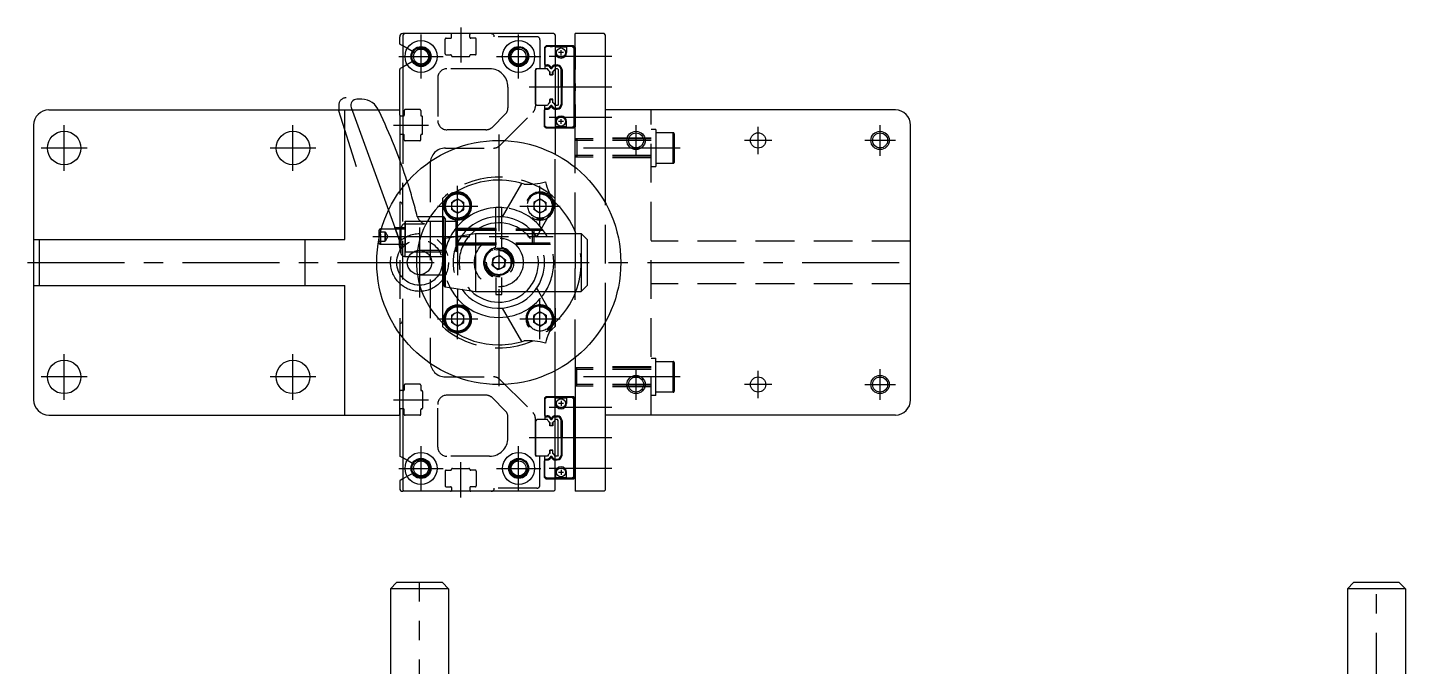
# Model space of a CAD drawing. Extents: x -30 to 517, y -19 to 533.
# Drawn here: x -2 to 449.7, y 323.5 to 532.9 of the extents above; entities that cross this region are included whole.
import ezdxf

# ---------------------------------------------------------------- set-up
doc = ezdxf.new("R2010")
doc.units = 0
for name, pattern in [('CENTER', [50.8, 31.75, -6.35, 6.35, -6.35]), ('DASHED', [19.05, 12.7, -6.35]), ('PHANTOM', [63.5, 31.75, -6.35, 6.35, -6.35, 6.35, -6.35])]:
    doc.linetypes.add(name, pattern=pattern)
doc.layers.get('0').update_dxf_attribs({"linetype": 'CONTINUOUS'})
doc.layers.add('CENTER', color=1, linetype='CENTER')

msp = doc.modelspace()

# ---------------------------------------------------------------- linework, layer by layer
at = {"color": 7, "linetype": 'CONTINUOUS'}
for p, q in [((120, 527.64), (120, 529.93)), ((121.5, 530.93), (121, 530.43)), ((121.5, 530.93), (121, 530.93)), ((121, 530.43), (121, 488.23)), ((170.5, 530.93), (121.5, 530.93)), ((170.5, 530.93), (171, 530.43)), ((171, 530.43), (171, 491.39)), ((177.5, 487.15), (177.5, 530.93)), ((185.5, 530.93), (177.5, 530.93)), ((187, 530.93), (185.5, 530.93)), ((187.5, 530.43), (187, 530.93)), ((187.5, 475.29), (187.5, 530.43)), ((121, 526.89), (120.15, 527.38)), ((177, 526.93), (171, 526.93)), ((176.7, 526.73), (171, 526.73)), ((171.1, 526.68), (171, 526.68)), ((171.1, 524.73), (171.1, 526.68)), ((174.7, 526.48), (171.1, 526.48)), ((173.7, 524.73), (172.1, 524.73)), ((172.9, 523.93), (172.9, 525.53)), ((174.7, 526.68), (174.7, 524.73)), ((176.6, 526.68), (174.7, 526.68)), ((177.1, 526.18), (176.6, 526.68)), ((177.2, 526.23), (176.7, 526.73)), ((177.5, 526.43), (177, 526.93)), ((177.1, 526.18), (177.1, 500.68)), ((177.2, 526.23), (177.2, 500.63)), ((177.5, 526.43), (177.5, 519.23)), ((121, 519.96), (120.15, 519.47)), ((171.01, 520.66), (171.63, 520.66)), ((171.01, 520.66), (171.01, 520.36)), ((171.01, 520.36), (171.63, 520.36)), ((171.63, 520.36), (171.63, 520.66)), ((120, 504.23), (120, 519.21)), ((171.7, 519.43), (171, 519.43)), ((172, 519.13), (171.7, 519.43)), ((172, 519.13), (172, 507.73)), ((172.93, 513.43), (172.93, 519.06)), ((172.93, 519.06), (173.23, 519.06)), ((173.23, 519.06), (173.23, 513.43)), ((177.25, 518.83), (177.5, 519.23)), ((177.25, 518.83), (177.25, 508.03)), ((177.5, 514.63), (177.25, 515.03)), ((172.93, 513.43), (172.93, 507.8)), ((173.23, 513.43), (172.93, 513.43)), ((173.23, 507.8), (173.23, 513.43)), ((177.5, 512.23), (177.25, 511.83)), ((177.5, 514.63), (177.5, 512.23)), ((104.12, 506.74), (116.37, 473.09)), ((107.58, 509.43), (106, 509.43)), ((171.7, 507.43), (171, 507.43)), ((171.01, 506.5), (171.63, 506.5)), ((171.01, 506.2), (171.01, 506.5)), ((171.01, 506.2), (171.63, 506.2)), ((171.63, 506.5), (171.63, 506.2)), ((172, 507.73), (171.7, 507.43)), ((172.93, 507.8), (173.23, 507.8)), ((177.25, 508.03), (177.5, 507.63)), ((177.5, 507.63), (177.5, 500.43)), ((5, 505.93), (102, 505.93)), ((102, 463.43), (102, 505.93)), ((102, 505.93), (104.42, 505.93)), ((113.04, 505.93), (120, 505.93)), ((120, 504.23), (120, 497.63)), ((121, 503.93), (120.3, 503.93)), ((171.1, 502.13), (171.1, 500.18)), ((173.7, 502.13), (172.1, 502.13)), ((172.9, 501.33), (172.9, 502.93)), ((174.7, 500.18), (174.7, 502.13)), ((282.5, 505.93), (187.5, 505.93)), ((0, 500.93), (0, 463.43)), ((120, 497.63), (120, 490.92)), ((121, 497.93), (120.3, 497.93)), ((171.1, 500.18), (171, 500.18)), ((176.7, 500.13), (171, 500.13)), ((177, 499.93), (171, 499.93)), ((174.7, 500.38), (171.1, 500.38)), ((176.6, 500.18), (174.7, 500.18)), ((177.1, 500.68), (176.6, 500.18)), ((177.2, 500.63), (176.7, 500.13)), ((177.5, 500.43), (177, 499.93)), ((287.5, 410.93), (287.5, 500.93)), ((159.97, 481.87), (153.63, 470.88)), ((134, 475.59), (134, 470.93)), ((134.76, 474.76), (134.41, 474.79)), ((136.98, 475.64), (136.94, 473.28)), ((136.98, 475.64), (139.04, 476.79)), ((139.04, 476.79), (141.06, 475.57)), ((141.02, 473.21), (141.06, 475.57)), ((171.23, 475.37), (165.49, 465.43)), ((171, 465.43), (171, 474.97)), ((134.5, 470.93), (130.05, 470.93)), ((134.76, 474.09), (134.41, 474.07)), ((134.5, 463.38), (134.5, 470.93)), ((134.5, 470.93), (135, 470.06)), ((135, 463.89), (135, 470.06)), ((138.96, 472.07), (136.94, 473.28)), ((138.96, 472.07), (141.02, 473.21)), ((151.5, 470.89), (151.5, 473.9)), ((153.5, 473.9), (151.5, 473.9)), ((153.5, 470.89), (153.5, 473.9)), ((113.2, 466.43), (113.2, 463.38)), ((113.7, 466.93), (114.04, 466.93)), ((113.7, 466.93), (113.7, 465.65)), ((134.92, 463.88), (144.83, 465.43)), ((135, 469.43), (138.5, 469.43)), ((138.5, 469.43), (139, 468.93)), ((138.5, 464.44), (138.5, 469.43)), ((139, 464.52), (139, 468.93)), ((144.83, 465.43), (144.83, 446.43)), ((144.83, 465.43), (179.5, 465.43)), ((179.5, 465.43), (179.5, 446.43)), ((179.5, 465.43), (181.5, 463.43)), ((0, 463.43), (0, 448.43)), ((0, 463.43), (1.83, 463.43)), ((1.83, 463.43), (88.98, 463.43)), ((1.83, 463.43), (1.83, 448.43)), ((88.98, 463.43), (102, 463.43)), ((88.98, 448.43), (88.98, 463.43)), ((134.5, 463.38), (134.5, 448.47)), ((134.92, 463.88), (134.92, 447.98)), ((181.5, 463.43), (181.5, 448.43)), ((126.5, 459.93), (134.5, 459.93)), ((126.5, 451.93), (134.5, 451.93)), ((134, 451.93), (134, 436.26)), ((0, 448.43), (0, 410.93)), ((0, 448.43), (1.83, 448.43)), ((1.83, 448.43), (88.98, 448.43)), ((88.98, 448.43), (102, 448.43)), ((102, 405.93), (102, 448.43)), ((134.92, 447.98), (144.83, 446.43)), ((139, 447.34), (139, 443.48)), ((179.5, 446.43), (181.5, 448.43)), ((144.83, 446.43), (179.5, 446.43)), ((165.49, 446.43), (171.23, 436.48)), ((136.98, 438.64), (136.94, 436.28)), ((136.98, 438.64), (139.04, 439.79)), ((139.04, 439.79), (141.06, 438.57)), ((141.02, 436.21), (141.06, 438.57)), ((153.63, 440.97), (159.97, 429.98)), ((134.76, 437.76), (134.41, 437.79)), ((134.76, 437.09), (134.41, 437.07)), ((138.96, 435.07), (136.94, 436.28)), ((138.96, 435.07), (141.02, 436.21)), ((187.5, 381.43), (187.5, 436.56)), ((120, 414.23), (120, 432.73)), ((121, 431.39), (121, 381.43)), ((177.5, 424.7), (177.5, 380.93)), ((171, 381.43), (171, 420.46)), ((120, 405.93), (120, 414.23)), ((121, 413.93), (120.3, 413.93)), ((177, 411.93), (171, 411.93)), ((176.7, 411.73), (171, 411.73)), ((171.1, 411.68), (171, 411.68)), ((171.1, 409.73), (171.1, 411.68)), ((174.7, 411.48), (171.1, 411.48)), ((174.7, 411.68), (174.7, 409.73)), ((176.6, 411.68), (174.7, 411.68)), ((177.1, 411.18), (176.6, 411.68)), ((177.2, 411.23), (176.7, 411.73)), ((177.5, 411.43), (177, 411.93)), ((177.1, 385.68), (177.1, 411.18)), ((177.2, 385.63), (177.2, 411.23)), ((177.5, 404.23), (177.5, 411.43)), ((120, 407.63), (120, 392.64)), ((121, 407.93), (120.3, 407.93)), ((173.7, 409.73), (172.1, 409.73)), ((172.9, 410.53), (172.9, 408.93)), ((187.5, 381.43), (187.5, 409)), ((5, 405.93), (102, 405.93)), ((102, 405.93), (120, 405.93)), ((171.7, 404.43), (171, 404.43)), ((171.01, 405.66), (171.63, 405.66)), ((171.01, 405.66), (171.01, 405.36)), ((171.01, 405.36), (171.63, 405.36)), ((171.63, 405.36), (171.63, 405.66)), ((172, 404.13), (171.7, 404.43)), ((172, 392.73), (172, 404.13)), ((172.93, 398.43), (172.93, 404.06)), ((172.93, 404.06), (173.23, 404.06)), ((173.23, 404.06), (173.23, 398.43)), ((177.25, 403.83), (177.5, 404.23)), ((177.25, 393.03), (177.25, 403.83)), ((282.5, 405.93), (187.5, 405.93)), ((172.93, 398.43), (172.93, 392.8)), ((173.23, 398.43), (172.93, 398.43)), ((173.23, 392.8), (173.23, 398.43)), ((177.5, 399.63), (177.25, 400.03)), ((177.5, 397.23), (177.5, 399.63)), ((177.5, 397.23), (177.25, 396.83)), ((177.25, 393.03), (177.5, 392.63)), ((121, 391.89), (120.15, 392.38)), ((171.7, 392.43), (171, 392.43)), ((171.01, 391.5), (171.63, 391.5)), ((171.01, 391.2), (171.01, 391.5)), ((171.01, 391.2), (171.63, 391.2)), ((171.63, 391.5), (171.63, 391.2)), ((172, 392.73), (171.7, 392.43)), ((172.93, 392.8), (173.23, 392.8)), ((177.5, 385.43), (177.5, 392.63)), ((120, 384.21), (120, 381.93)), ((121, 384.96), (120.15, 384.47)), ((171.1, 385.18), (171, 385.18)), ((176.7, 385.13), (171, 385.13)), ((177, 384.93), (171, 384.93)), ((171.1, 387.13), (171.1, 385.18)), ((174.7, 385.38), (171.1, 385.38)), ((173.7, 387.13), (172.1, 387.13)), ((172.9, 387.93), (172.9, 386.33)), ((174.7, 385.18), (174.7, 387.13)), ((176.6, 385.18), (174.7, 385.18)), ((177.1, 385.68), (176.6, 385.18)), ((177.2, 385.63), (176.7, 385.13)), ((177.5, 385.43), (177, 384.93)), ((121, 381.43), (121.5, 380.93)), ((121.5, 380.93), (121, 380.93)), ((170.5, 380.93), (121.5, 380.93)), ((171, 381.43), (170.5, 380.93)), ((185.5, 380.93), (177.5, 380.93)), ((187, 380.93), (177.5, 380.93)), ((187, 380.93), (185.5, 380.93)), ((187.5, 381.43), (187, 380.93)), ((187.5, 381.43), (187, 380.93))]:
    msp.add_line(p, q, dxfattribs=at)
at = {"color": 3, "linetype": 'DASHED'}
for p, q in [((136.7, 530.93), (121.5, 530.93)), ((134.9, 524.33), (134.9, 529.13)), ((135.2, 529.43), (136.7, 529.43)), ((137, 529.73), (137, 530.63)), ((143, 529.73), (143, 530.63)), ((150, 530.93), (143.3, 530.93)), ((144.8, 529.43), (143.3, 529.43)), ((145.1, 524.33), (145.1, 529.13)), ((165, 529.93), (151, 529.93)), ((166, 528.93), (166, 519.43)), ((124.37, 524.95), (121, 526.89)), ((135.2, 524.03), (136.7, 524.03)), ((144.8, 524.03), (143.3, 524.03)), ((168, 526.93), (167.5, 526.43)), ((167.5, 526.43), (167.5, 520.93)), ((168.1, 526.73), (167.6, 526.23)), ((168.1, 526.68), (167.6, 526.18)), ((167.6, 526.23), (167.6, 526.18)), ((167.6, 526.18), (167.6, 520.66)), ((171, 526.93), (168, 526.93)), ((169.3, 526.73), (168.1, 526.73)), ((171, 526.68), (168.1, 526.68)), ((169.3, 526.73), (169.3, 526.68)), ((169.3, 526.73), (170.1, 526.73)), ((170.1, 526.73), (170.1, 526.68)), ((171, 526.73), (170.1, 526.73)), ((124.37, 521.91), (121, 519.96)), ((137.3, 523.43), (142.7, 523.43)), ((167.5, 520.93), (167.6, 520.71)), ((167.6, 520.66), (168.39, 520.66)), ((167.6, 520.66), (167.6, 520.36)), ((167.6, 520.36), (168.39, 520.36)), ((167.6, 520.36), (167.6, 519.43)), ((168.39, 520.66), (168.39, 520.36)), ((169.52, 520.01), (169.26, 519.86)), ((169.26, 519.86), (169.35, 519.7)), ((169.61, 519.85), (169.35, 519.7)), ((169.52, 520.01), (169.61, 519.85)), ((169.62, 519.84), (169.61, 519.85)), ((169.61, 519.85), (169.61, 519.85)), ((169.61, 519.85), (169.62, 519.84)), ((169.88, 520.01), (169.79, 519.85)), ((169.79, 519.85), (169.79, 519.85)), ((169.79, 519.85), (170.05, 519.7)), ((169.88, 520.01), (170.14, 519.86)), ((170.05, 519.7), (170.14, 519.86)), ((132.5, 516.43), (132.5, 502.43)), ((149.5, 519.43), (135.5, 519.43)), ((165, 519.43), (164.5, 518.93)), ((164.5, 519.13), (164.5, 507.17)), ((164.5, 507.93), (164.5, 518.93)), ((166, 519.43), (164.8, 519.43)), ((168.44, 519.43), (165, 519.43)), ((168.65, 519.06), (168.44, 519.43)), ((169.2, 517.43), (169.2, 518.54)), ((169.2, 518.46), (169.25, 518.44)), ((170.2, 517.43), (169.2, 517.43)), ((169.25, 518.44), (169.25, 517.48)), ((169.25, 517.48), (170.15, 517.48)), ((170.2, 518.46), (170.15, 518.44)), ((170.15, 517.48), (170.15, 518.44)), ((170.2, 518.54), (170.2, 517.43)), ((170.96, 519.43), (170.75, 519.06)), ((171, 519.43), (170.96, 519.43)), ((155.5, 513.43), (155.5, 506.66)), ((126.6, 506.03), (121.8, 506.03)), ((165, 507.43), (164.5, 507.93)), ((168.44, 507.43), (165, 507.43)), ((167.5, 505.93), (167.6, 506.15)), ((167.6, 506.5), (167.6, 507.43)), ((167.6, 506.2), (167.6, 506.5)), ((167.6, 506.5), (168.39, 506.5)), ((167.6, 500.68), (167.6, 506.2)), ((167.6, 506.2), (168.39, 506.2)), ((168.39, 506.2), (168.39, 506.5)), ((168.65, 507.8), (168.44, 507.43)), ((169.2, 509.43), (169.2, 508.32)), ((170.2, 509.43), (169.2, 509.43)), ((169.2, 508.39), (169.25, 508.42)), ((169.25, 508.42), (169.25, 509.38)), ((169.25, 509.38), (170.15, 509.38)), ((169.26, 507), (169.35, 507.16)), ((169.52, 506.85), (169.26, 507)), ((169.61, 507.01), (169.35, 507.16)), ((169.52, 506.85), (169.61, 507)), ((169.62, 507.01), (169.61, 507.01)), ((169.61, 507.01), (169.61, 507)), ((169.61, 507), (169.62, 507.01)), ((169.79, 507.01), (170.05, 507.16)), ((169.79, 507.01), (169.79, 507.01)), ((169.88, 506.85), (169.79, 507.01)), ((169.88, 506.85), (170.14, 507)), ((170.05, 507.16), (170.14, 507)), ((170.15, 509.38), (170.15, 508.42)), ((170.2, 508.39), (170.15, 508.42)), ((170.2, 508.32), (170.2, 509.43)), ((170.96, 507.43), (170.75, 507.8)), ((171, 507.43), (170.96, 507.43)), ((104.42, 505.93), (113.04, 505.93)), ((121.2, 503.93), (121, 503.93)), ((121.5, 505.73), (121.5, 504.23)), ((126.9, 505.73), (126.9, 504.23)), ((127.5, 498.23), (127.5, 503.63)), ((154.62, 504.53), (150.39, 500.31)), ((152.88, 494.31), (163.62, 505.05)), ((167.5, 500.43), (167.5, 505.93)), ((202.5, 405.93), (202.5, 505.93)), ((121.2, 497.93), (121, 497.93)), ((121.5, 496.13), (121.5, 497.63)), ((126.9, 496.13), (126.9, 497.63)), ((148.27, 499.43), (135.5, 499.43)), ((168, 499.93), (167.5, 500.43)), ((168.1, 500.18), (167.6, 500.68)), ((167.6, 500.63), (167.6, 500.68)), ((168.1, 500.13), (167.6, 500.63)), ((171, 499.93), (168, 499.93)), ((171, 500.18), (168.1, 500.18)), ((169.3, 500.13), (168.1, 500.13)), ((169.3, 500.13), (169.3, 500.18)), ((169.3, 500.13), (170.1, 500.13)), ((170.1, 500.13), (170.1, 500.18)), ((171, 500.13), (170.1, 500.13)), ((204, 499.54), (202.5, 499.54)), ((204, 499.54), (204, 487.34)), ((209.7, 498.44), (204, 498.44)), ((209.7, 493.89), (209.7, 498.44)), ((210, 498.14), (210, 493.86)), ((126.6, 495.83), (121.8, 495.83)), ((135, 493.43), (150.76, 493.43)), ((202.5, 496.43), (177.5, 496.43)), ((177.5, 495.89), (178.04, 496.43)), ((202.5, 495.89), (177.5, 495.89)), ((178.04, 496.43), (178.04, 490.43)), ((202.5, 496.68), (187.5, 496.68)), ((209.7, 488.44), (209.7, 493.89)), ((210, 493.86), (210, 488.74)), ((120, 490.92), (120, 475.77)), ((121, 431.27), (121, 488.23)), ((130, 488.43), (130, 423.43)), ((171, 477.06), (171, 491.51)), ((202.5, 490.97), (177.5, 490.97)), ((178.04, 490.43), (177.5, 490.97)), ((202.5, 490.43), (177.5, 490.43)), ((202.5, 490.18), (187.5, 490.18)), ((204, 488.44), (209.7, 488.44)), ((177.5, 466.13), (177.5, 487.03)), ((202.5, 487.34), (204, 487.34)), ((120, 475.77), (120, 432.61)), ((134, 476.95), (134, 475.59)), ((163.98, 475.64), (163.94, 473.28)), ((166.04, 476.79), (163.98, 475.64)), ((166.04, 476.79), (168.06, 475.57)), ((168.02, 473.21), (168.06, 475.57)), ((170.24, 474.76), (170.59, 474.79)), ((170.24, 474.64), (170.59, 474.67)), ((171, 474.97), (171, 476.95)), ((171, 476.26), (171, 476.95)), ((187.5, 436.56), (187.5, 475.29)), ((116.37, 473.09), (120.38, 462.07)), ((130.05, 470.93), (125.8, 470.93)), ((134, 470.93), (134, 459.93)), ((151.5, 460.83), (151.5, 470.89)), ((153.5, 460.83), (153.5, 470.89)), ((165.96, 472.07), (163.94, 473.28)), ((168.02, 473.21), (165.96, 472.07)), ((113.2, 465.93), (115.2, 465.93)), ((113.2, 465.93), (115.2, 465.93)), ((113.7, 464.43), (113.7, 465.65)), ((114.04, 466.93), (121.84, 466.93)), ((115.2, 465.18), (115.2, 465.93)), ((115.2, 465.18), (115.2, 465.93)), ((115.2, 465.18), (115.2, 465.93)), ((115.2, 465.93), (115.2, 465.18)), ((115.2, 465.93), (116.07, 464.43)), ((118.43, 467.43), (121.84, 467.43)), ((119.88, 463.45), (118.43, 467.42)), ((120.38, 466.78), (120.38, 458.95)), ((121.64, 468.58), (121.64, 457.97)), ((121.64, 468.58), (128.14, 468.58)), ((121.64, 468.58), (128.14, 468.58)), ((121.84, 469.43), (121.84, 459.43)), ((121.84, 459.43), (121.84, 469.43)), ((121.84, 469.43), (135, 469.43)), ((121.84, 461.43), (121.84, 467.43)), ((121.84, 461.93), (121.84, 466.93)), ((139, 467.18), (151.5, 467.18)), ((139, 466.93), (166.75, 466.93)), ((139, 466.49), (167.07, 466.49)), ((163.51, 461.93), (163.51, 466.93)), ((163.51, 466.93), (163.94, 466.49)), ((163.94, 466.49), (163.94, 462.36)), ((165.49, 465.43), (164.89, 464.38)), ((171, 453.93), (171, 465.43)), ((177.5, 466.13), (177.5, 453.93)), ((113.2, 464.43), (115.2, 464.43)), ((113.2, 464.43), (115.2, 464.43)), ((113.2, 463.38), (113.2, 462.93)), ((113.2, 462.93), (113.2, 462.43)), ((113.2, 462.93), (115.2, 462.93)), ((113.2, 462.93), (115.2, 462.93)), ((113.7, 465.26), (113.7, 461.93)), ((113.7, 461.93), (121.84, 461.93)), ((115.2, 464.43), (115.2, 465.18)), ((115.2, 463.68), (115.2, 465.18)), ((115.2, 465.18), (115.2, 463.68)), ((115.2, 465.18), (115.2, 464.43)), ((115.2, 463.68), (115.2, 464.43)), ((115.2, 464.43), (115.2, 463.68)), ((116.07, 464.43), (115.2, 462.93)), ((115.2, 463.68), (115.2, 462.93)), ((115.2, 462.93), (115.2, 463.68)), ((115.2, 462.93), (115.2, 463.68)), ((115.2, 463.68), (115.2, 462.93)), ((119.88, 463.45), (120.38, 462.07)), ((120.38, 462.07), (119.88, 463.45)), ((119.88, 463.45), (119.88, 461.43)), ((119.88, 461.43), (121.84, 461.43)), ((134.5, 457.93), (134.5, 463.38)), ((135, 458.79), (135, 463.89)), ((138.5, 459.43), (138.5, 464.44)), ((139, 464.52), (139, 447.34)), ((139, 462.46), (139, 464.52)), ((139, 459.97), (139, 462.46)), ((139, 462.36), (169.31, 462.36)), ((139, 461.93), (169.47, 461.93)), ((139, 461.68), (151.5, 461.68)), ((163.52, 461.93), (163.94, 462.36)), ((287.5, 462.93), (202.5, 462.93)), ((121.64, 457.93), (134.5, 457.93)), ((121.84, 459.43), (138.5, 459.43)), ((134, 459.93), (134, 451.93)), ((134.5, 457.93), (135, 458.79)), ((138.5, 459.43), (139, 459.93)), ((150.32, 455.03), (150.63, 457.36)), ((150.57, 459.72), (150.42, 460.03)), ((152.81, 458.26), (150.63, 457.36)), ((151.19, 459.97), (151.08, 460.3)), ((152.81, 458.26), (154.68, 456.83)), ((154.68, 456.83), (154.37, 454.49)), ((150.32, 455.03), (152.19, 453.59)), ((152.19, 453.59), (154.37, 454.49)), ((171, 440.93), (171, 453.93)), ((177.5, 424.58), (177.5, 453.93)), ((151.5, 451.03), (151.5, 445.43)), ((153.5, 445.43), (153.5, 451.03)), ((164.89, 447.47), (165.49, 446.43)), ((287.5, 448.93), (202.5, 448.93)), ((151.5, 445.43), (153.5, 445.43)), ((165.96, 439.79), (163.94, 438.57)), ((163.98, 436.21), (163.94, 438.57)), ((168.02, 438.64), (165.96, 439.79)), ((168.02, 438.64), (168.06, 436.28)), ((171, 420.46), (171, 440.93)), ((171, 440.93), (171, 434.91)), ((171, 434.91), (171, 440.93)), ((134, 436.26), (134, 434.91)), ((166.04, 435.07), (163.98, 436.21)), ((166.04, 435.07), (168.06, 436.28)), ((170.24, 437.22), (170.59, 437.19)), ((170.24, 437.09), (170.59, 437.07)), ((171, 435.59), (171, 434.91)), ((202.5, 421.43), (177.5, 421.43)), ((178.04, 421.43), (177.5, 420.89)), ((202.5, 420.89), (177.5, 420.89)), ((178.04, 415.43), (178.04, 421.43)), ((202.5, 421.68), (187.5, 421.68)), ((202.5, 424.53), (204, 424.53)), ((204, 412.33), (204, 424.53)), ((204, 423.43), (209.7, 423.43)), ((209.7, 413.43), (209.7, 423.43)), ((210, 423.13), (210, 413.73)), ((121.5, 415.73), (121.5, 414.23)), ((126.6, 416.03), (121.8, 416.03)), ((126.9, 415.73), (126.9, 414.23)), ((135, 418.43), (150.76, 418.43)), ((152.88, 417.55), (163.62, 406.81)), ((202.5, 415.97), (177.5, 415.97)), ((177.5, 415.97), (178.04, 415.43)), ((121.2, 413.93), (121, 413.93)), ((127.5, 413.63), (127.5, 408.23)), ((148.27, 412.43), (135.5, 412.43)), ((154.62, 407.32), (150.39, 411.55)), ((168, 411.93), (167.5, 411.43)), ((167.5, 411.43), (167.5, 405.93)), ((168.1, 411.73), (167.6, 411.23)), ((168.1, 411.68), (167.6, 411.18)), ((167.6, 411.23), (167.6, 411.18)), ((167.6, 411.18), (167.6, 405.66)), ((171, 411.93), (168, 411.93)), ((169.3, 411.73), (168.1, 411.73)), ((171, 411.68), (168.1, 411.68)), ((169.3, 411.73), (169.3, 411.68)), ((169.3, 411.73), (170.1, 411.73)), ((170.1, 411.73), (170.1, 411.68)), ((171, 411.73), (170.1, 411.73)), ((202.5, 415.43), (177.5, 415.43)), ((202.5, 415.18), (187.5, 415.18)), ((204, 412.33), (202.5, 412.33)), ((209.7, 413.43), (204, 413.43)), ((121.2, 407.93), (121, 407.93)), ((121.5, 406.13), (121.5, 407.63)), ((126.9, 406.13), (126.9, 407.63)), ((132.5, 395.43), (132.5, 409.43)), ((126.6, 405.83), (121.8, 405.83)), ((155.5, 398.43), (155.5, 405.2)), ((164.5, 392.73), (164.5, 404.68)), ((165, 404.43), (164.5, 403.93)), ((164.5, 403.93), (164.5, 392.93)), ((168.44, 404.43), (165, 404.43)), ((167.5, 405.93), (167.6, 405.71)), ((167.6, 405.66), (167.6, 405.36)), ((167.6, 405.66), (168.39, 405.66)), ((167.6, 405.36), (168.39, 405.36)), ((167.6, 405.36), (167.6, 404.43)), ((168.39, 405.66), (168.39, 405.36)), ((168.65, 404.06), (168.44, 404.43)), ((169.2, 402.43), (169.2, 403.54)), ((169.2, 403.46), (169.25, 403.44)), ((170.2, 402.43), (169.2, 402.43)), ((169.25, 403.44), (169.25, 402.48)), ((169.25, 402.48), (170.15, 402.48)), ((169.52, 405.01), (169.26, 404.86)), ((169.26, 404.86), (169.35, 404.7)), ((169.61, 404.85), (169.35, 404.7)), ((169.52, 405.01), (169.61, 404.85)), ((169.62, 404.84), (169.61, 404.85)), ((169.61, 404.85), (169.61, 404.85)), ((169.61, 404.85), (169.62, 404.84)), ((169.88, 405.01), (169.79, 404.85)), ((169.79, 404.85), (169.79, 404.85)), ((169.79, 404.85), (170.05, 404.7)), ((169.88, 405.01), (170.14, 404.86)), ((170.05, 404.7), (170.14, 404.86)), ((170.2, 403.46), (170.15, 403.44)), ((170.15, 402.48), (170.15, 403.44)), ((170.2, 403.54), (170.2, 402.43)), ((170.96, 404.43), (170.75, 404.06)), ((171, 404.43), (170.96, 404.43)), ((169.2, 394.43), (169.2, 393.32)), ((170.2, 394.43), (169.2, 394.43)), ((169.2, 393.39), (169.25, 393.42)), ((169.25, 393.42), (169.25, 394.38)), ((169.25, 394.38), (170.15, 394.38)), ((170.15, 394.38), (170.15, 393.42)), ((170.2, 393.39), (170.15, 393.42)), ((170.2, 393.32), (170.2, 394.43)), ((124.37, 389.95), (121, 391.89)), ((149.5, 392.43), (135.5, 392.43)), ((165, 392.43), (164.5, 392.93)), ((166, 392.43), (164.8, 392.43)), ((168.44, 392.43), (165, 392.43)), ((166, 382.93), (166, 392.43)), ((167.5, 390.93), (167.6, 391.15)), ((167.5, 385.43), (167.5, 390.93)), ((167.6, 391.5), (167.6, 392.43)), ((167.6, 391.5), (168.39, 391.5)), ((167.6, 391.2), (167.6, 391.5)), ((167.6, 385.68), (167.6, 391.2)), ((167.6, 391.2), (168.39, 391.2)), ((168.39, 391.2), (168.39, 391.5)), ((168.65, 392.8), (168.44, 392.43)), ((169.26, 392), (169.35, 392.16)), ((169.52, 391.85), (169.26, 392)), ((169.61, 392.01), (169.35, 392.16)), ((169.52, 391.85), (169.61, 392)), ((169.62, 392.01), (169.61, 392.01)), ((169.61, 392.01), (169.61, 392)), ((169.61, 392), (169.62, 392.01)), ((169.79, 392.01), (170.05, 392.16)), ((169.79, 392.01), (169.79, 392.01)), ((169.88, 391.85), (169.79, 392.01)), ((169.88, 391.85), (170.14, 392)), ((170.05, 392.16), (170.14, 392)), ((170.96, 392.43), (170.75, 392.8)), ((171, 392.43), (170.96, 392.43)), ((124.37, 386.91), (121, 384.96)), ((134.9, 387.53), (134.9, 382.73)), ((135.2, 387.83), (136.7, 387.83)), ((137.3, 388.43), (142.7, 388.43)), ((144.8, 387.83), (143.3, 387.83)), ((145.1, 387.53), (145.1, 382.73)), ((168, 384.93), (167.5, 385.43)), ((168.1, 385.18), (167.6, 385.68)), ((167.6, 385.63), (167.6, 385.68)), ((168.1, 385.13), (167.6, 385.63)), ((171, 384.93), (168, 384.93)), ((171, 385.18), (168.1, 385.18)), ((169.3, 385.13), (168.1, 385.13)), ((169.3, 385.13), (169.3, 385.18)), ((169.3, 385.13), (170.1, 385.13)), ((170.1, 385.13), (170.1, 385.18)), ((171, 385.13), (170.1, 385.13)), ((136.7, 380.93), (121.5, 380.93)), ((135.2, 382.43), (136.7, 382.43)), ((137, 382.13), (137, 381.23)), ((143, 382.13), (143, 381.23)), ((144.8, 382.43), (143.3, 382.43)), ((150, 380.93), (143.3, 380.93)), ((165, 381.93), (151, 381.93))]:
    msp.add_line(p, q, dxfattribs=at)
at = {"color": 3, "linetype": 'PHANTOM'}
for p, q in [((100, 507.43), (100, 505.67)), ((105.81, 487.32), (100, 505.67)), ((126.5, 294), (126.5, 353)), ((119, 351), (117, 349)), ((136, 349), (117, 349)), ((117, 349), (117, 315.79)), ((134, 351), (119, 351)), ((134, 351), (136, 349)), ((136, 349), (136, 315.79)), ((432.73, 351), (430.73, 349)), ((449.73, 349), (430.73, 349)), ((430.73, 349), (430.73, 315.79)), ((447.73, 351), (432.73, 351)), ((447.73, 351), (449.73, 349)), ((449.73, 349), (449.73, 315.79))]:
    msp.add_line(p, q, dxfattribs=at)
at = {"color": 7, "linetype": 'CONTINUOUS'}
for centre, radius in [((127, 523.43), 5.25), ((159, 523.43), 5.25), ((127, 523.43), 3.3), ((127, 523.43), 2.46), ((159, 523.43), 3.3), ((159, 523.43), 2.46), ((172.9, 524.73), 1.5), ((172.9, 502.13), 1.5), ((10, 493.43), 5.5), ((85, 493.43), 5.5), ((197.5, 495.93), 2.46), ((237.5, 495.93), 2.5), ((277.5, 495.93), 2.46), ((152.5, 455.93), 40), ((139, 474.43), 4), ((126.5, 455.93), 4), ((139, 437.43), 4), ((10, 418.43), 5.5), ((85, 418.43), 5.5), ((197.5, 415.93), 2.46), ((237.5, 415.93), 2.5), ((277.5, 415.93), 2.46), ((172.9, 409.73), 1.5), ((127, 388.43), 5.25), ((159, 388.43), 5.25), ((127, 388.43), 3.3), ((127, 388.43), 2.46), ((159, 388.43), 3.3), ((159, 388.43), 2.46), ((172.9, 387.13), 1.5)]:
    msp.add_circle(centre, radius, dxfattribs=at)
at = {"color": 3, "linetype": 'CONTINUOUS'}
for centre in [(127, 523.43), (159, 523.43), (197.5, 495.93), (277.5, 495.93), (197.5, 415.93), (277.5, 415.93), (127, 388.43), (159, 388.43)]:
    msp.add_circle(centre, 3, dxfattribs=at)
at = {"color": 3, "linetype": 'DASHED'}
for centre, radius in [((159, 523.43), 2.75), ((166, 474.43), 4), ((152.5, 455.93), 8), ((152.5, 455.93), 4.25), ((152.5, 455.93), 4), ((166, 437.43), 4), ((159, 388.43), 2.75)]:
    msp.add_circle(centre, radius, dxfattribs=at)
at = {"color": 3, "linetype": 'PHANTOM'}
for radius in [9.47, 7.47]:
    msp.add_circle((126.5, 455.93), radius, dxfattribs=at)
at = {"color": 7, "linetype": 'CONTINUOUS'}
for centre, radius, start, end in [((121, 529.93), 1, 90, 180), ((120.3, 527.64), 0.3, 180, 240), ((172.9, 524.73), 1.8, 180, 0), ((171.01, 519.36), 1.3, 90, 90.2346), ((171.01, 519.36), 1, 90, 90.3049), ((171.63, 519.06), 1.6, 0.0008, 89.9992), ((171.63, 519.06), 1.3, 0, 90), ((120.3, 519.21), 0.3, 120, 180), ((106, 507.43), 2, 90, 200), ((107.58, 503.43), 6, 20, 90), ((171.01, 507.5), 1, 269.6951, 270), ((171.01, 507.5), 1.3, 269.7654, 270), ((171.63, 507.8), 1.3, 270, 0), ((171.63, 507.8), 1.6, 270.0008, 359.9992), ((5, 500.93), 5, 90, 180), ((-48.76, 426.98), 180, 17.9285, 25.8569), ((120.3, 504.23), 0.3, 180, 270), ((172.9, 502.13), 1.8, 0, 180), ((282.5, 500.93), 5, 0, 90), ((120.3, 497.63), 0.3, 90, 180), ((152.5, 455.93), 27, 72.0545, 171.6172), ((139, 474.43), 4.6, 155.6427, 96.596), ((162.1, 502.15), 20.57, 266.4435, 286.0069), ((188, 487.46), 20.87, 194.1186, 213.3829), ((139, 474.43), 4.25, 179.0338, 109.4003), ((139, 474.43), 4.25, 142.8384, 179.0338), ((139, 474.43), 2.04, 119.0338, 179.0338), ((139, 474.43), 2.04, 179.0338, 239.0338), ((139, 474.43), 2.04, 59.0338, 119.0338), ((139, 474.43), 2.04, 299.0338, 359.0338), ((139, 474.43), 2.04, 359.0338, 59.0338), ((152.5, 455.93), 27, 20.6006, 47.9613), ((139, 474.43), 2.04, 239.0338, 299.0338), ((152.5, 455.93), 18, 81.1684, 138.5904), ((152.5, 455.93), 15, 39.3012, 144.0759), ((166, 474.43), 4.6, 301.9231, 358.0769), ((166, 474.43), 4.25, 312.7419, 347.2581), ((113.7, 466.43), 0.5, 90, 180), ((152.5, 455.93), 13, 46.9581, 134.477), ((152.5, 455.93), 18, 31.8554, 38.8316), ((135, 463.38), 0.5, 98.885, 180), ((152.5, 455.93), 27, 188.3828, 200.4824), ((135, 448.47), 0.5, 180, 261.115), ((152.5, 455.93), 18, 207.0757, 278.8316), ((152.5, 455.93), 27, 200.4824, 270), ((152.5, 455.93), 15, 215.9241, 320.6988), ((152.5, 455.93), 13, 225.523, 313.0419), ((152.5, 455.93), 18, 321.6069, 328.1446), ((152.5, 455.93), 27, 312.0501, 339.3994), ((139, 437.43), 4.6, 263.404, 204.3573), ((139, 437.43), 4.25, 250.5997, 179.0338), ((139, 437.43), 2.04, 119.0338, 179.0338), ((139, 437.43), 2.04, 59.0338, 119.0338), ((139, 437.43), 2.04, 359.0338, 59.0338), ((166, 437.43), 4.6, 1.9231, 58.0769), ((166, 437.43), 4.25, 12.7419, 47.2581), ((139, 437.43), 4.25, 179.0338, 217.1616), ((139, 437.43), 2.04, 179.0338, 239.0338), ((139, 437.43), 2.04, 239.0338, 299.0338), ((139, 437.43), 2.04, 299.0338, 359.0338), ((187.85, 424.46), 20.7, 146.5143, 165.9496), ((152.5, 455.93), 27, 270, 287.9696), ((162.19, 410.66), 19.63, 73.4963, 93.9733), ((120.3, 414.23), 0.3, 180, 270), ((5, 410.93), 5, 180, 270), ((120.3, 407.63), 0.3, 90, 180), ((172.9, 409.73), 1.8, 180, 0), ((282.5, 410.93), 5, 270, 0), ((171.01, 404.36), 1.3, 90, 90.2346), ((171.01, 404.36), 1, 90, 90.3049), ((171.63, 404.06), 1.6, 0.0008, 89.9992), ((171.63, 404.06), 1.3, 0, 90), ((120.3, 392.64), 0.3, 180, 240), ((171.01, 392.5), 1, 269.6951, 270), ((171.01, 392.5), 1.3, 269.7654, 270), ((172.9, 387.13), 1.8, 0, 180), ((171.63, 392.8), 1.6, 270.0008, 359.9992), ((171.63, 392.8), 1.3, 270, 0), ((120.3, 384.21), 0.3, 120, 180), ((121, 381.93), 1, 180, 270)]:
    msp.add_arc(centre, radius, start, end, dxfattribs=at)
at = {"color": 3, "linetype": 'DASHED'}
for centre, radius, start, end in [((135.2, 529.13), 0.3, 90, 180), ((136.7, 530.63), 0.3, 0, 90), ((136.7, 529.73), 0.3, 270, 0), ((143.3, 530.63), 0.3, 90, 180), ((143.3, 529.73), 0.3, 180, 270), ((144.8, 529.13), 0.3, 0, 90), ((150, 529.93), 1, 0, 90), ((165, 528.93), 1, 0, 90), ((124.52, 525.2), 0.3, 240, 324.3552), ((127, 523.43), 2.75, 215.6448, 144.3552), ((135.2, 524.33), 0.3, 180, 270), ((136.7, 523.73), 0.3, 0, 90), ((143.3, 523.73), 0.3, 90, 180), ((144.8, 524.33), 0.3, 270, 0), ((124.52, 521.65), 0.3, 35.6448, 120), ((137.3, 523.73), 0.3, 180, 270), ((142.7, 523.73), 0.3, 270, 0), ((168.39, 519.36), 1.3, 30, 90), ((168.39, 519.36), 1, 30, 90), ((169.7, 519.9), 0.4, 210, 330), ((171.01, 519.36), 1.3, 90.2346, 150), ((171.01, 519.36), 1, 90.3049, 150), ((135.5, 516.43), 3, 90, 180), ((149.5, 513.43), 6, 0, 90), ((164.8, 519.13), 0.3, 90, 180), ((169.79, 519.72), 1.32, 210, 243.402), ((169.61, 519.72), 1.32, 296.598, 330), ((121.8, 505.73), 0.3, 90, 180), ((126.6, 505.73), 0.3, 0, 90), ((152.5, 506.66), 3, 315, 0), ((161.5, 507.17), 3, 315, 0), ((168.39, 507.5), 1, 270, 330), ((168.39, 507.5), 1.3, 270, 330), ((169.79, 507.14), 1.32, 116.598, 150), ((169.7, 506.96), 0.4, 30, 150), ((171.01, 507.5), 1.3, 210, 269.7654), ((171.01, 507.5), 1, 210, 269.6951), ((169.61, 507.14), 1.32, 30, 63.402), ((121.2, 504.23), 0.3, 270, 0), ((127.2, 504.23), 0.3, 180, 270), ((127.2, 503.63), 0.3, 0, 90), ((135.5, 502.43), 3, 180, 270), ((121.2, 497.63), 0.3, 0, 90), ((127.2, 497.63), 0.3, 90, 180), ((127.2, 498.23), 0.3, 270, 0), ((148.27, 502.43), 3, 270, 315), ((209.7, 498.14), 0.3, 0, 90), ((121.8, 496.13), 0.3, 180, 270), ((126.6, 496.13), 0.3, 270, 0), ((135, 488.43), 5, 90, 180), ((150.76, 496.43), 3, 270, 315), ((209.7, 488.74), 0.3, 270, 0), ((152.5, 455.93), 28, 48.6456, 131.3544), ((152.5, 455.93), 28, 48.6456, 131.3544), ((-48.76, 426.98), 180, 14.1431, 17.9285), ((139, 474.43), 4.6, 96.596, 155.6427), ((166, 474.43), 4.6, 358.0769, 301.9231), ((119.7, 474.51), 1.3, 0, 76.6576), ((139, 474.43), 4.25, 109.4003, 142.8384), ((166, 474.43), 4.25, 359.0338, 289.4003), ((166, 474.43), 2.04, 119.0338, 179.0338), ((166, 474.43), 2.04, 179.0338, 239.0338), ((166, 474.43), 2.04, 59.0338, 119.0338), ((166, 474.43), 2.04, 299.0338, 359.0338), ((166, 474.43), 2.04, 359.0338, 59.0338), ((166, 474.43), 4.25, 347.2581, 359.0338), ((129.54, 472.33), 4, 200, 249.5), ((129.54, 472.33), 4, 200, 249.5), ((129.54, 472.33), 4, 200.4815, 249.4941), ((152.5, 455.93), 18, 38.8316, 81.1684), ((166, 474.43), 2.04, 239.0338, 299.0338), ((141.64, 464.43), 21.39, 173.6791, 186.3201), ((141.64, 464.43), 21.39, 173.6791, 186.3201), ((123.03, 466.64), 2.66, 146.9732, 176.9739), ((121.69, 467.54), 1.04, 92.8793, 148.133), ((152.5, 455.93), 18, 138.5904, 207.0757), ((152.5, 455.93), 13, 313.0419, 46.9581), ((152.5, 455.93), 15, 320.6988, 39.3012), ((152.5, 455.93), 18, 328.1446, 31.8554), ((152.5, 455.93), 27, 339.3994, 20.6006), ((113.7, 462.43), 0.5, 180, 270), ((141.64, 464.43), 21.97, 187.848, 194.5701), ((152.5, 455.93), 15, 144.0759, 215.9241), ((152.5, 455.93), 13, 134.477, 225.523), ((152.5, 455.93), 5, 101.537, 78.463), ((121.64, 459.23), 1.3, 194.5701, 270), ((152.5, 455.93), 27, 171.6172, 188.3828), ((152.5, 455.93), 4.6, 116.9483, 107.9483), ((152.5, 455.93), 2.04, 112.4483, 172.4483), ((152.5, 455.93), 2.04, 52.4483, 112.4483), ((152.5, 455.93), 2.04, 352.4483, 52.4483), ((152.5, 455.93), 2.04, 172.4483, 232.4483), ((152.5, 455.93), 2.04, 232.4483, 292.4483), ((152.5, 455.93), 2.04, 292.4483, 352.4483), ((152.5, 455.93), 18, 278.8316, 321.1684), ((166, 437.43), 4.6, 58.0769, 1.9231), ((166, 437.43), 4.25, 47.2581, 0.9662), ((166, 437.43), 2.04, 120.9662, 180.9662), ((166, 437.43), 2.04, 60.9662, 120.9662), ((166, 437.43), 2.04, 0.9662, 60.9662), ((166, 437.43), 4.25, 0.9662, 12.7419), ((119.7, 437.11), 1.3, 283.3424, 0), ((152.5, 455.93), 28, 228.6456, 311.3544), ((152.5, 455.93), 28, 228.6456, 311.3544), ((139, 437.43), 4.6, 204.3573, 263.404), ((139, 437.43), 4.25, 217.1616, 250.5997), ((166, 437.43), 2.04, 180.9662, 240.9662), ((166, 437.43), 2.04, 240.9662, 300.9662), ((166, 437.43), 2.04, 300.9662, 0.9662), ((135, 423.43), 5, 180, 270), ((209.7, 423.13), 0.3, 0, 90), ((121.8, 415.73), 0.3, 90, 180), ((126.6, 415.73), 0.3, 0, 90), ((150.76, 415.43), 3, 45, 90), ((121.2, 414.23), 0.3, 270, 0), ((127.2, 414.23), 0.3, 180, 270), ((127.2, 413.63), 0.3, 0, 90), ((135.5, 409.43), 3, 90, 180), ((148.27, 409.43), 3, 45, 90), ((209.7, 413.73), 0.3, 270, 0), ((121.2, 407.63), 0.3, 0, 90), ((127.2, 407.63), 0.3, 90, 180), ((127.2, 408.23), 0.3, 270, 0), ((152.5, 405.2), 3, 0, 45), ((161.5, 404.68), 3, 0, 45), ((121.8, 406.13), 0.3, 180, 270), ((126.6, 406.13), 0.3, 270, 0), ((168.39, 404.36), 1.3, 30, 90), ((168.39, 404.36), 1, 30, 90), ((169.79, 404.72), 1.32, 210, 243.402), ((169.7, 404.9), 0.4, 210, 330), ((171.01, 404.36), 1.3, 90.2346, 150), ((171.01, 404.36), 1, 90.3049, 150), ((169.61, 404.72), 1.32, 296.598, 330), ((149.5, 398.43), 6, 270, 0), ((135.5, 395.43), 3, 180, 270), ((169.79, 392.14), 1.32, 116.598, 150), ((169.61, 392.14), 1.32, 30, 63.402), ((124.52, 390.2), 0.3, 240, 324.3552), ((127, 388.43), 2.75, 215.6448, 144.3552), ((164.8, 392.73), 0.3, 180, 270), ((168.39, 392.5), 1, 270, 330), ((168.39, 392.5), 1.3, 270, 330), ((169.7, 391.96), 0.4, 30, 150), ((171.01, 392.5), 1.3, 210, 269.7654), ((171.01, 392.5), 1, 210, 269.6951), ((124.52, 386.65), 0.3, 35.6448, 120), ((135.2, 387.53), 0.3, 90, 180), ((136.7, 388.13), 0.3, 270, 0), ((137.3, 388.13), 0.3, 90, 180), ((142.7, 388.13), 0.3, 0, 90), ((143.3, 388.13), 0.3, 180, 270), ((144.8, 387.53), 0.3, 0, 90), ((135.2, 382.73), 0.3, 180, 270), ((136.7, 382.13), 0.3, 0, 90), ((136.7, 381.23), 0.3, 270, 0), ((143.3, 382.13), 0.3, 90, 180), ((143.3, 381.23), 0.3, 180, 270), ((144.8, 382.73), 0.3, 270, 0), ((150, 381.93), 1, 270, 0), ((165, 382.93), 1, 270, 0)]:
    msp.add_arc(centre, radius, start, end, dxfattribs=at)
at = {"color": 3, "linetype": 'PHANTOM'}
msp.add_arc((102.5, 507.43), 2.5, 90, 180, dxfattribs=at)
at = {"layer": 'CENTER', "color": 1, "linetype": 'CENTER'}
for p, q in [((127, 516.18), (127, 530.68)), ((140, 532.93), (140, 521.43)), ((159, 516.18), (159, 530.68)), ((119.75, 523.43), (134.25, 523.43)), ((151.75, 523.43), (166.25, 523.43)), ((189.5, 523.43), (169, 523.43)), ((189.5, 513.43), (162.5, 513.43)), ((189.5, 503.43), (169, 503.43)), ((10, 485.93), (10, 500.93)), ((85, 485.93), (85, 500.93)), ((118, 500.93), (129.5, 500.93)), ((152.5, 497.93), (152.5, 413.93)), ((197.5, 490.93), (197.5, 500.93)), ((237.5, 491.43), (237.5, 500.43)), ((277.5, 490.93), (277.5, 500.93)), ((17.5, 493.43), (2.5, 493.43)), ((92.5, 493.43), (77.5, 493.43)), ((212, 493.43), (175.5, 493.43)), ((202.5, 495.93), (192.5, 495.93)), ((242, 495.93), (233, 495.93)), ((282.5, 495.93), (272.5, 495.93)), ((139, 467.83), (139, 481.03)), ((166, 467.83), (166, 481.03)), ((132.4, 474.43), (145.6, 474.43)), ((159.4, 474.43), (172.6, 474.43)), ((126.5, 467.4), (126.5, 444.45)), ((111.2, 464.43), (170.37, 464.43)), ((-2, 455.93), (289.5, 455.93)), ((139, 430.83), (139, 444.03)), ((166, 430.83), (166, 444.03)), ((132.4, 437.43), (145.6, 437.43)), ((159.4, 437.43), (172.6, 437.43)), ((10, 410.93), (10, 425.93)), ((85, 410.93), (85, 425.93)), ((197.5, 410.93), (197.5, 420.93)), ((237.5, 411.43), (237.5, 420.43)), ((277.5, 410.93), (277.5, 420.93)), ((17.5, 418.43), (2.5, 418.43)), ((92.5, 418.43), (77.5, 418.43)), ((212, 418.43), (175.5, 418.43)), ((202.5, 415.93), (192.5, 415.93)), ((242, 415.93), (233, 415.93)), ((272.5, 415.93), (282.5, 415.93)), ((118, 410.93), (129.5, 410.93)), ((189.5, 408.43), (169, 408.43)), ((189.5, 398.43), (162.5, 398.43)), ((177.5, 398.43), (164.5, 398.43)), ((127, 381.18), (127, 395.68)), ((159, 381.18), (159, 395.68)), ((140, 378.93), (140, 390.43)), ((119.75, 388.43), (134.25, 388.43)), ((151.75, 388.43), (166.25, 388.43)), ((189.5, 388.43), (169, 388.43)), ((440.23, -2), (440.23, 353))]:
    msp.add_line(p, q, dxfattribs=at)

doc.saveas('drawing.dxf')
